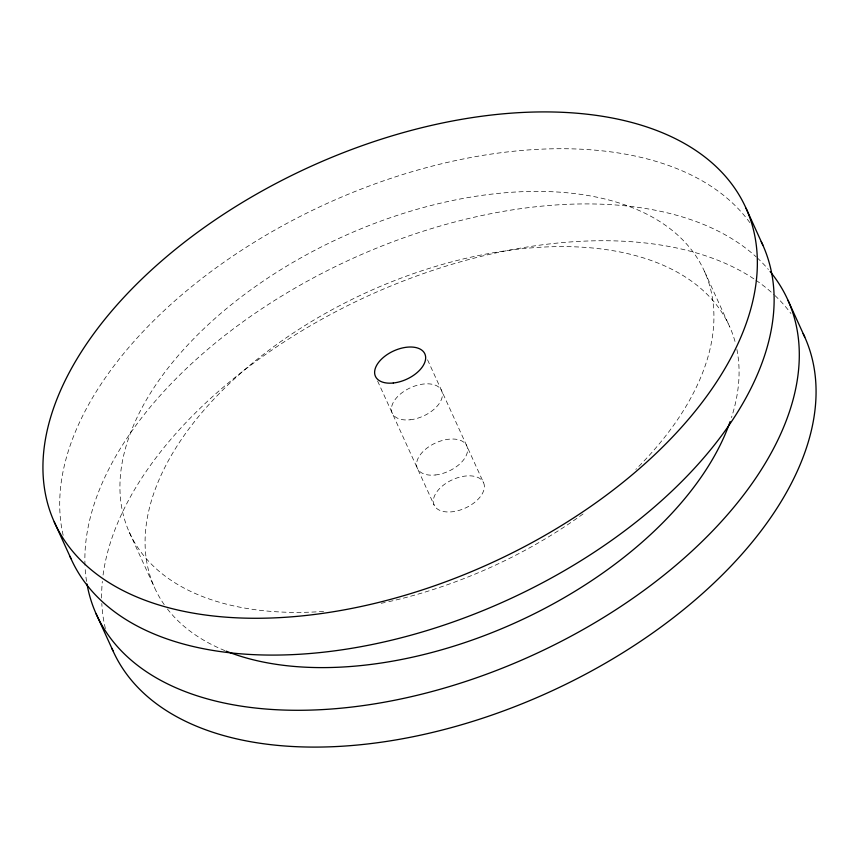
<?xml version="1.0" encoding="UTF-8"?>
<svg xmlns="http://www.w3.org/2000/svg" width="859" height="859" viewBox="0 0 859 859"><rect width="100%" height="100%" fill="white"/><g stroke="black" fill="none" stroke-linecap="round" stroke-linejoin="round"><path stroke-width="0.64" stroke-dasharray="4.29 3.22" d="M704.53 271.519L729.688 326.731M427.567 359.835L483.563 482.704A27.134 15.559 -24.5 0 1 452.006 511.803A27.134 15.559 -24.5 0 1 440.978 487.214A27.134 15.559 -24.5 0 1 483.563 482.704M377.606 381.042L434.139 505.103M129.312 532.269L154.47 587.481M105.399 628.595A379.796 217.842 -24.5 0 1 101.813 603.458M101.652 598.025A379.796 217.842 -24.5 0 1 102.339 581.425M103.069 575.036A379.796 217.842 -24.5 0 1 369.724 295.131A379.796 217.842 -24.5 0 1 754.9 279.551M755.974 280.281A379.796 217.842 -24.5 0 1 773.97 294.626M774.958 295.55A379.796 217.842 -24.5 0 1 790.967 313.556M86.555 581.382A379.796 217.842 -24.5 0 1 85.041 566.65M84.987 565.297A379.796 217.842 -24.5 0 1 349.881 259.719A379.796 217.842 -24.5 0 1 756.199 256.895M757.198 257.818A379.796 217.842 -24.5 0 1 768.397 269.468M323.607 611.425A315.779 181.12 -24.5 0 1 150.851 392.499A315.779 181.12 -24.5 0 1 584.915 195.004A315.779 181.12 -24.5 0 1 635.853 469.358M583.046 513.972A315.779 181.12 -24.5 0 1 386.507 602.17M385.186 602.449A315.779 181.12 -24.5 0 1 381.235 603.286M164.241 604.672A315.779 181.12 -24.5 0 1 366.922 292.307A315.779 181.12 -24.5 0 1 735.723 344.169M736.893 349.42A315.779 181.12 -24.5 0 1 731.46 417.614M224.865 650.607A315.779 181.12 -24.5 0 1 167.43 608.999M63.158 535.297A379.796 217.842 -24.5 0 1 326.753 203.594A379.796 217.842 -24.5 0 1 749.821 222.61M435.234 474.995A27.134 15.559 -24.5 0 0 466.791 445.907A27.134 15.559 -24.5 0 0 424.206 450.406A27.134 15.559 -24.5 0 0 435.234 474.995M410.076 419.793A27.134 15.559 -24.5 0 0 441.633 390.695A27.134 15.559 -24.5 0 0 399.048 395.204A27.134 15.559 -24.5 0 0 410.076 419.793"/><path stroke-width="1.29" d="M746.063 208.286A379.796 217.842 -24.5 0 1 304.376 615.645A379.796 217.842 -24.5 0 1 150.003 271.347A379.796 217.842 -24.5 0 1 746.063 208.286L762.835 245.094M787.993 300.296L804.765 337.093M54.235 521.907L71.007 558.704M96.165 613.906L112.937 650.714M803.133 333.603A379.796 217.842 -24.5 0 1 549.008 692.225A379.796 217.842 -24.5 0 1 111.906 648.362M770.115 271.519A379.796 217.842 -24.5 0 1 533.278 654.945A379.796 217.842 -24.5 0 1 86.995 584.013M730.129 421.565A315.779 181.12 -24.5 0 1 517.097 621.959A315.779 181.12 -24.5 0 1 226.153 651.133M761.203 241.604A379.796 217.842 -24.5 0 1 507.078 600.216A379.796 217.842 -24.5 0 1 69.976 556.353M393.304 382.996A27.134 15.559 -24.5 0 0 424.861 353.897A27.134 15.559 -24.5 0 0 382.276 358.396A27.134 15.559 -24.5 0 0 393.304 382.996"/></g></svg>
